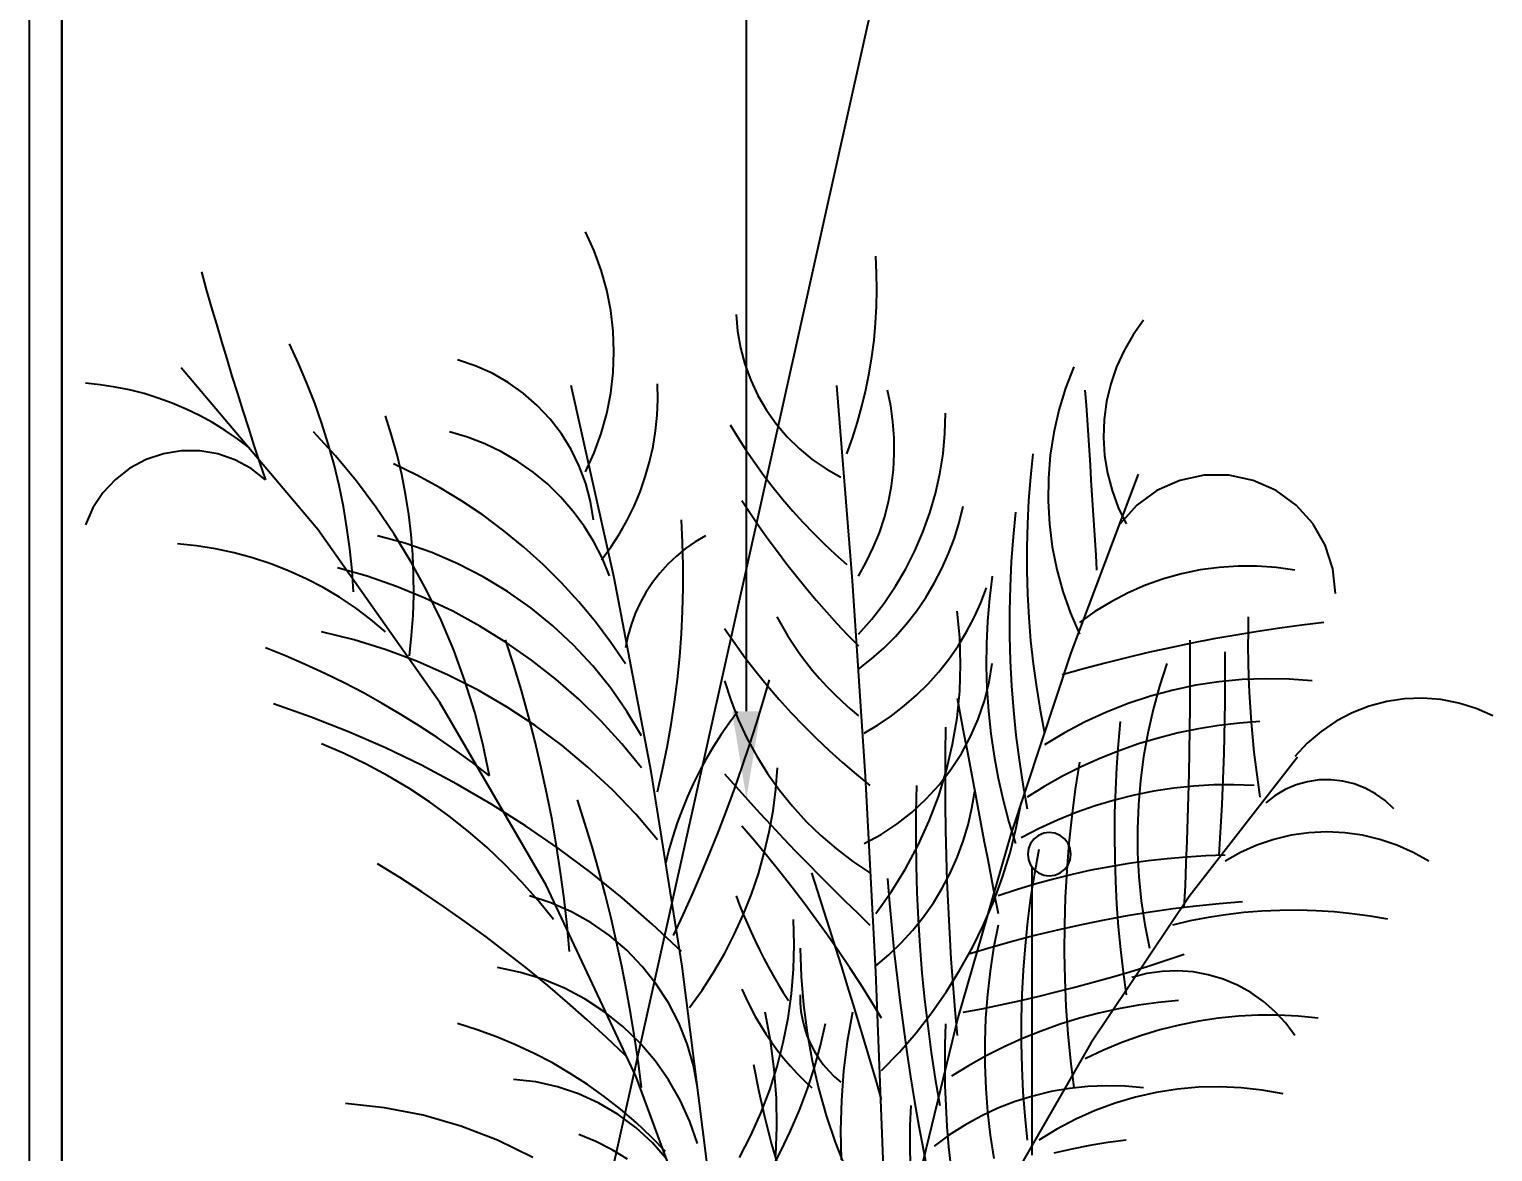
# Model space of a CAD drawing. Header units: centimetres. Extents: x 1966 to 8787, y 7398 to 12383.
# Drawn here: x 2926.1 to 2993.4, y 7743.2 to 7794.8 of the extents above; entities that cross this region are included whole.
import ezdxf
from ezdxf import colors
from ezdxf.entities.mleader import LeaderData, LeaderLine
from ezdxf.math import Vec2, Vec3

# ---------------------------------------------------------------- set-up
doc = ezdxf.new("R2010")
doc.units = ezdxf.units.CM
doc.styles.get("Standard").update_dxf_attribs({"font": 'arial.ttf', "height": 10})

# ---------------------------------------------------------------- blocks, each defined once
blk = doc.blocks.new('*U184')
for p, q in [((5, 126.5), (5, -126.5)), ((6.5, 126.5), (6.5, -126.5))]:
    blk.add_line(p, q)
blk = doc.blocks.new('*U185')
at = {"color": 0, "linetype": 'ByBlock', "lineweight": -2, "transparency": 16777216}
blk.add_blockref('*U184', (267, 0), dxfattribs=at)
blk = doc.blocks.new('盆栽立面01')
for p, q in [((-6.343, 155.79), (-6.736, 156.657)), ((-6.019, 154.895), (-6.343, 155.79)), ((6.637, 154.77), (6.598, 155.54)), ((-24.38, 154.82), (-24.155, 154.018)), ((-5.764, 153.978), (-6.019, 154.895)), ((6.648, 153.999), (6.637, 154.77)), ((-24.155, 154.018), (-23.926, 153.217)), ((-5.581, 153.044), (-5.764, 153.978)), ((6.632, 153.228), (6.648, 153.999)), ((-23.926, 153.217), (-23.694, 152.418)), ((-5.471, 152.098), (-5.581, 153.044)), ((0.182, 152.868), (0.249, 152.095)), ((6.588, 152.459), (6.632, 153.228)), ((18.896, 152.601), (18.414, 151.928)), ((-23.694, 152.418), (-23.458, 151.619)), ((-5.434, 151.147), (-5.471, 152.098)), ((0.249, 152.095), (0.384, 151.33)), ((6.517, 151.691), (6.588, 152.459)), ((18.414, 151.928), (18, 151.211)), ((-23.458, 151.619), (-23.219, 150.821)), ((-19.918, 150.621), (-20.337, 151.514)), ((0.384, 151.33), (0.586, 150.58)), ((6.418, 150.927), (6.517, 151.691)), ((-23.219, 150.821), (-22.975, 150.025)), ((-19.53, 149.714), (-19.918, 150.621)), ((-11.808, 150.511), (-12.617, 150.78)), ((-5.471, 150.196), (-5.434, 151.147)), ((6.292, 150.166), (6.418, 150.927)), ((18, 151.211), (17.657, 150.457)), ((-19.031, 142.989), (-25.303, 150.415)), ((-22.975, 150.025), (-22.728, 149.229)), ((-11.029, 150.163), (-11.808, 150.511)), ((-10.289, 149.74), (-11.029, 150.163)), ((-5.581, 149.25), (-5.471, 150.196)), ((0.586, 150.58), (0.853, 149.85)), ((6.139, 149.41), (6.292, 150.166)), ((15.688, 150.464), (15.312, 149.478)), ((17.657, 150.457), (17.39, 149.673)), ((-29.026, 149.636), (-29.707, 149.705)), ((-28.349, 149.534), (-29.026, 149.636)), ((-27.678, 149.397), (-28.349, 149.534)), ((-27.015, 149.228), (-27.678, 149.397)), ((-19.172, 148.794), (-19.53, 149.714)), ((-9.594, 149.246), (-10.289, 149.74)), ((-8.951, 148.685), (-9.594, 149.246)), ((-5.42, 140.767), (-7.399, 149.602)), ((-5.764, 148.316), (-5.581, 149.25)), ((-3.415, 148.956), (-3.428, 149.678)), ((0.853, 149.85), (1.183, 149.147)), ((5.529, 140.63), (4.808, 149.602)), ((5.96, 148.661), (6.139, 149.41)), ((7.284, 148.671), (7.133, 149.396)), ((15.312, 149.478), (15.006, 148.469)), ((16.27, 148.706), (16.222, 149.396)), ((17.39, 149.673), (17.2, 148.867)), ((-26.36, 149.025), (-27.015, 149.228)), ((-25.717, 148.79), (-26.36, 149.025)), ((-25.087, 148.523), (-25.717, 148.79)), ((-22.728, 149.229), (-22.478, 148.435)), ((-18.846, 147.863), (-19.172, 148.794)), ((-8.367, 148.064), (-8.951, 148.685)), ((-3.446, 148.235), (-3.415, 148.956)), ((1.183, 149.147), (1.574, 148.476)), ((5.753, 147.918), (5.96, 148.661)), ((7.387, 147.939), (7.284, 148.671)), ((16.316, 148.016), (16.27, 148.706)), ((17.2, 148.867), (17.089, 148.047)), ((-24.47, 148.226), (-25.087, 148.523)), ((-23.869, 147.897), (-24.47, 148.226)), ((-23.285, 147.54), (-23.869, 147.897)), ((-22.478, 148.435), (-22.224, 147.642)), ((-15.643, 147.321), (-15.925, 148.208)), ((-7.847, 147.388), (-8.367, 148.064)), ((-6.019, 147.399), (-5.764, 148.316)), ((-3.519, 147.517), (-3.446, 148.235)), ((1.574, 148.476), (2.023, 147.842)), ((5.521, 147.183), (5.753, 147.918)), ((7.442, 147.201), (7.387, 147.939)), ((9.776, 147.396), (9.806, 148.327)), ((15.006, 148.469), (14.772, 147.44)), ((16.362, 147.326), (16.316, 148.016)), ((17.089, 148.047), (17.058, 147.219)), ((-22.72, 147.153), (-23.285, 147.54)), ((-22.224, 147.642), (-21.966, 146.85)), ((-18.22, 146.368), (-19.234, 147.474)), ((-18.552, 146.921), (-18.846, 147.863)), ((-15.395, 146.424), (-15.643, 147.321)), ((-12.163, 147.231), (-12.985, 147.474)), ((-11.363, 146.923), (-12.163, 147.231)), ((-7.397, 146.663), (-7.847, 147.388)), ((-6.343, 146.504), (-6.019, 147.399)), ((-3.634, 146.805), (-3.519, 147.517)), ((-0.085, 147.793), (0.278, 147.195)), ((2.023, 147.842), (2.526, 147.25)), ((2.526, 147.25), (3.079, 146.705)), ((9.688, 146.469), (9.776, 147.396)), ((14.772, 147.44), (14.611, 146.397)), ((16.408, 146.635), (16.362, 147.326)), ((17.058, 147.219), (17.108, 146.393)), ((-25.3, 146.602), (-26.128, 146.467)), ((-24.46, 146.599), (-25.3, 146.602)), ((-23.633, 146.459), (-24.46, 146.599)), ((-22.174, 146.739), (-22.72, 147.153)), ((-21.966, 146.85), (-21.704, 146.059)), ((-18.289, 145.97), (-18.552, 146.921)), ((-10.59, 146.552), (-11.363, 146.923)), ((-9.851, 146.118), (-10.59, 146.552)), ((-7.021, 145.898), (-7.397, 146.663)), ((-3.792, 146.1), (-3.634, 146.805)), ((0.278, 147.195), (0.656, 146.608)), ((0.656, 146.608), (1.051, 146.031)), ((3.079, 146.705), (3.678, 146.21)), ((5.262, 146.457), (5.521, 147.183)), ((7.449, 146.461), (7.442, 147.201)), ((16.453, 145.945), (16.408, 146.635)), ((-26.923, 146.197), (-27.663, 145.801)), ((-26.128, 146.467), (-26.923, 146.197)), ((-22.839, 146.186), (-23.633, 146.459)), ((-22.102, 145.785), (-22.839, 146.186)), ((-21.704, 146.059), (-21.439, 145.27)), ((-18.058, 145.01), (-18.289, 145.97)), ((-17.262, 145.214), (-18.22, 146.368)), ((-14.487, 145.488), (-15.558, 146.004)), ((-15.181, 145.518), (-15.395, 146.424)), ((-9.148, 145.627), (-9.851, 146.118)), ((-6.722, 145.099), (-7.021, 145.898)), ((-6.736, 145.637), (-6.343, 146.504)), ((-3.99, 145.406), (-3.792, 146.1)), ((1.051, 146.031), (1.461, 145.466)), ((3.678, 146.21), (4.318, 145.77)), ((7.407, 145.722), (7.449, 146.461)), ((9.543, 145.55), (9.688, 146.469)), ((13.816, 146.457), (13.701, 145.389)), ((14.611, 146.397), (14.523, 145.346)), ((16.498, 145.255), (16.453, 145.945)), ((17.108, 146.393), (17.239, 145.575)), ((-28.329, 145.289), (-28.901, 144.675)), ((-27.663, 145.801), (-28.329, 145.289)), ((-21.439, 145.27), (-22.102, 145.785)), ((-16.361, 144.014), (-17.262, 145.214)), ((-15.001, 144.605), (-15.181, 145.518)), ((-13.442, 144.922), (-14.487, 145.488)), ((-8.488, 145.08), (-9.148, 145.627)), ((-4.229, 144.725), (-3.99, 145.406)), ((1.461, 145.466), (1.886, 144.911)), ((4.318, 145.77), (4.994, 145.388)), ((7.316, 144.988), (7.407, 145.722)), ((9.34, 144.641), (9.543, 145.55)), ((13.701, 145.389), (13.615, 144.318)), ((14.523, 145.346), (14.509, 144.291)), ((18.642, 145.536), (15.555, 137.321)), ((16.543, 144.565), (16.498, 145.255)), ((17.239, 145.575), (17.448, 144.774)), ((20.558, 145.239), (19.514, 144.773)), ((21.676, 145.477), (20.558, 145.239)), ((22.818, 145.478), (21.676, 145.477)), ((23.936, 145.241), (22.818, 145.478)), ((24.981, 144.777), (23.936, 145.241)), ((-28.901, 144.675), (-29.365, 143.976)), ((-17.86, 144.044), (-18.058, 145.01)), ((-14.856, 143.685), (-15.001, 144.605)), ((-12.426, 144.306), (-13.442, 144.922)), ((-7.875, 144.481), (-8.488, 145.08)), ((-6.504, 144.275), (-6.722, 145.099)), ((-4.508, 144.06), (-4.229, 144.725)), ((1.886, 144.911), (2.326, 144.368)), ((7.178, 144.261), (7.316, 144.988)), ((9.08, 143.747), (9.34, 144.641)), ((16.586, 143.875), (16.543, 144.565)), ((17.448, 144.774), (17.734, 143.997)), ((19.514, 144.773), (18.59, 144.101)), ((25.906, 144.106), (24.981, 144.777)), ((-29.365, 143.976), (-29.707, 143.21)), ((-17.695, 143.071), (-17.86, 144.044)), ((-15.52, 142.773), (-16.361, 144.014)), ((-11.439, 143.643), (-12.426, 144.306)), ((-7.312, 143.835), (-7.875, 144.481)), ((-6.368, 143.433), (-6.504, 144.275)), ((-4.826, 143.412), (-4.508, 144.06)), ((0.45, 144.32), (0.841, 143.722)), ((2.326, 144.368), (2.781, 143.838)), ((6.993, 143.545), (7.178, 144.261)), ((10.43, 143.316), (10.608, 144.053)), ((13.615, 144.318), (13.559, 143.245)), ((14.509, 144.291), (14.569, 143.238)), ((16.63, 143.185), (16.586, 143.875)), ((17.734, 143.997), (18.094, 143.251)), ((18.59, 144.101), (17.826, 143.251)), ((26.671, 143.257), (25.906, 144.106)), ((-14.746, 142.761), (-14.856, 143.685)), ((-10.486, 142.934), (-11.439, 143.643)), ((-6.803, 143.145), (-7.312, 143.835)), ((-5.182, 142.784), (-4.826, 143.412)), ((-2.274, 142.386), (-2.325, 143.433)), ((0.841, 143.722), (1.243, 143.132)), ((2.781, 143.838), (3.25, 143.32)), ((3.25, 143.32), (3.733, 142.815)), ((6.761, 142.842), (6.993, 143.545)), ((8.765, 142.87), (9.08, 143.747)), ((10.208, 142.591), (10.43, 143.316)), ((13.014, 143.785), (12.904, 142.65)), ((13.559, 143.245), (13.531, 142.171)), ((14.569, 143.238), (14.703, 142.191)), ((27.243, 142.268), (26.671, 143.257)), ((-13.431, 135.045), (-19.031, 142.989)), ((-17.562, 142.093), (-17.695, 143.071)), ((-15.033, 142.357), (-16.293, 142.698)), ((-14.74, 141.491), (-15.52, 142.773)), ((-14.671, 141.833), (-14.746, 142.761)), ((-9.567, 142.18), (-10.486, 142.934)), ((-6.352, 142.416), (-6.803, 143.145)), ((-5.574, 142.178), (-5.182, 142.784)), ((-1.222, 142.698), (-1.693, 142.422)), ((1.243, 143.132), (1.655, 142.549)), ((1.655, 142.549), (2.077, 141.972)), ((3.733, 142.815), (4.23, 142.323)), ((6.483, 142.157), (6.761, 142.842)), ((8.396, 142.015), (8.765, 142.87)), ((9.942, 141.882), (10.208, 142.591)), ((12.904, 142.65), (12.823, 141.513)), ((16.673, 142.494), (16.63, 143.185)), ((-24.607, 142.241), (-25.483, 142.331)), ((-23.738, 142.104), (-24.607, 142.241)), ((-22.878, 141.92), (-23.738, 142.104)), ((-22.028, 141.69), (-22.878, 141.92)), ((-17.462, 141.111), (-17.562, 142.093)), ((-13.8, 141.928), (-15.033, 142.357)), ((-12.6, 141.415), (-13.8, 141.928)), ((-8.686, 141.383), (-9.567, 142.18)), ((-5.961, 141.654), (-6.352, 142.416)), ((-5.961, 141.654), (-5.574, 142.178)), ((-2.141, 142.111), (-2.564, 141.767)), ((-2.249, 141.337), (-2.274, 142.386)), ((-1.693, 142.422), (-2.141, 142.111)), ((2.077, 141.972), (2.509, 141.403)), ((4.23, 142.323), (4.739, 141.845)), ((4.739, 141.845), (5.262, 141.381)), ((6.161, 141.49), (6.483, 142.157)), ((7.975, 141.185), (8.396, 142.015)), ((9.633, 141.19), (9.942, 141.882)), ((13.531, 142.171), (13.532, 141.097)), ((14.703, 142.191), (14.909, 141.157)), ((16.715, 141.804), (16.673, 142.494)), ((27.597, 141.182), (27.243, 142.268)), ((-21.193, 141.414), (-22.028, 141.69)), ((-20.373, 141.093), (-21.193, 141.414)), ((-16.767, 140.84), (-18.131, 141.229)), ((-14.024, 140.173), (-14.74, 141.491)), ((-14.631, 140.903), (-14.671, 141.833)), ((-11.439, 140.819), (-12.6, 141.415)), ((-7.843, 140.545), (-8.686, 141.383)), ((-6.001, 141.596), (-5.961, 141.654)), ((-5.633, 140.862), (-5.961, 141.654)), ((-2.96, 141.391), (-3.325, 140.987)), ((-2.564, 141.767), (-2.96, 141.391)), ((-2.25, 140.288), (-2.249, 141.337)), ((2.509, 141.403), (2.95, 140.842)), ((5.796, 140.847), (6.161, 141.49)), ((7.502, 140.383), (7.975, 141.185)), ((9.283, 140.518), (9.633, 141.19)), ((12.823, 141.513), (12.769, 140.374)), ((16.757, 141.114), (16.715, 141.804)), ((22.367, 141.249), (21.502, 141.132)), ((23.238, 141.306), (22.367, 141.249)), ((24.111, 141.302), (23.238, 141.306)), ((24.982, 141.238), (24.111, 141.302)), ((25.846, 141.114), (24.982, 141.238)), ((27.717, 140.045), (27.597, 141.182)), ((-19.572, 140.729), (-20.373, 141.093)), ((-18.792, 140.322), (-19.572, 140.729)), ((-17.396, 140.127), (-17.462, 141.111)), ((-15.426, 140.376), (-16.767, 140.84)), ((-14.626, 139.973), (-14.631, 140.903)), ((-10.321, 140.144), (-11.439, 140.819)), ((-7.041, 139.668), (-7.843, 140.545)), ((-3.72, 131.875), (-5.42, 140.767)), ((-3.659, 140.555), (-3.959, 140.1)), ((-3.325, 140.987), (-3.659, 140.555)), ((2.95, 140.842), (3.401, 140.288)), ((6.127, 131.65), (5.529, 140.63)), ((8.893, 139.868), (9.283, 140.518)), ((11.945, 140.847), (11.817, 139.818)), ((13.532, 141.097), (13.562, 140.023)), ((14.909, 141.157), (15.188, 140.139)), ((19.806, 140.72), (18.984, 140.426)), ((20.647, 140.955), (19.806, 140.72)), ((21.502, 141.132), (20.647, 140.955)), ((-18.035, 139.873), (-18.792, 140.322)), ((-17.304, 139.384), (-18.035, 139.873)), ((-14.113, 139.839), (-15.426, 140.376)), ((-14.657, 139.042), (-14.626, 139.973)), ((-12.832, 139.23), (-14.113, 139.839)), ((-13.374, 138.821), (-14.024, 140.173)), ((-9.254, 139.393), (-10.321, 140.144)), ((-3.959, 140.1), (-4.224, 139.622)), ((-2.278, 139.24), (-2.25, 140.288)), ((3.401, 140.288), (3.862, 139.742)), ((6.98, 139.612), (7.502, 140.383)), ((8.463, 139.244), (8.893, 139.868)), ((11.415, 139.617), (11.678, 140.312)), ((12.769, 140.374), (12.743, 139.234)), ((13.562, 140.023), (13.621, 138.951)), ((15.188, 140.139), (15.537, 139.144)), ((18.184, 140.077), (17.41, 139.673)), ((18.984, 140.426), (18.184, 140.077)), ((-16.6, 138.856), (-17.304, 139.384)), ((-11.586, 138.551), (-12.832, 139.23)), ((-8.241, 138.57), (-9.254, 139.393)), ((-6.282, 138.753), (-7.041, 139.668)), ((-4.224, 139.622), (-4.451, 139.127)), ((-2.331, 138.193), (-2.278, 139.24)), ((3.862, 139.742), (4.332, 139.205)), ((4.332, 139.205), (4.811, 138.675)), ((6.411, 138.875), (6.98, 139.612)), ((7.997, 138.647), (8.463, 139.244)), ((10.458, 138.02), (10.341, 139.244)), ((11.11, 138.939), (11.415, 139.617)), ((11.817, 139.818), (11.729, 138.784)), ((12.743, 139.234), (12.746, 138.093)), ((16.666, 139.216), (15.955, 138.709)), ((17.41, 139.673), (16.666, 139.216)), ((-15.925, 138.29), (-16.6, 138.856)), ((-14.722, 138.114), (-14.657, 139.042)), ((-12.79, 137.44), (-13.374, 138.821)), ((-10.379, 137.805), (-11.586, 138.551)), ((-7.288, 137.677), (-8.241, 138.57)), ((-5.567, 137.804), (-6.282, 138.753)), ((-4.64, 138.615), (-4.789, 138.09)), ((-4.451, 139.127), (-4.64, 138.615)), ((2.054, 138.977), (2.292, 138.544)), ((2.292, 138.544), (2.545, 138.12)), ((4.811, 138.675), (5.299, 138.154)), ((5.796, 138.175), (6.411, 138.875)), ((7.495, 138.079), (7.997, 138.647)), ((10.763, 138.28), (11.11, 138.939)), ((11.729, 138.784), (11.68, 137.749)), ((13.621, 138.951), (13.71, 137.88)), ((15.537, 139.144), (15.955, 138.175)), ((23.708, 138.977), (23.695, 138.284)), ((26.167, 138.589), (25.152, 138.453)), ((27.183, 138.709), (26.167, 138.589)), ((-17.37, 137.917), (-18.866, 138.29)), ((-15.898, 137.46), (-17.37, 137.917)), ((-14.823, 137.188), (-14.722, 138.114)), ((-10.035, 136.761), (-10.412, 137.923)), ((-4.789, 138.09), (-4.898, 137.556)), ((-2.41, 137.147), (-2.331, 138.193)), ((-0.352, 138.442), (0.115, 137.765)), ((2.545, 138.12), (2.812, 137.705)), ((5.299, 138.154), (5.796, 137.641)), ((6.96, 137.542), (7.495, 138.079)), ((10.378, 137.645), (10.763, 138.28)), ((10.495, 136.79), (10.458, 138.02)), ((12.746, 138.093), (12.776, 136.953)), ((13.71, 137.88), (13.827, 136.812)), ((21.039, 136.884), (21.034, 137.908)), ((22.121, 137.96), (21.116, 137.767)), ((23.129, 138.139), (22.121, 137.96)), ((24.139, 138.304), (23.129, 138.139)), ((23.695, 138.284), (23.692, 137.592)), ((25.152, 138.453), (24.139, 138.304)), ((-20.52, 137.185), (-21.439, 137.556)), ((-19.61, 136.791), (-20.52, 137.185)), ((-14.454, 136.921), (-15.898, 137.46)), ((-12.274, 136.031), (-12.79, 137.44)), ((-9.216, 136.993), (-10.379, 137.805)), ((-6.4, 136.721), (-7.288, 137.677)), ((-4.898, 136.821), (-5.567, 137.804)), ((-2.515, 136.104), (-2.41, 137.147)), ((0.115, 137.765), (0.6, 137.1)), ((2.812, 137.705), (3.093, 137.299)), ((3.093, 137.299), (3.388, 136.903)), ((6.393, 137.04), (6.96, 137.542)), ((9.953, 137.034), (10.378, 137.645)), ((11.68, 137.749), (11.67, 136.712)), ((15.555, 137.321), (12.797, 128.991)), ((19.115, 137.337), (18.119, 137.1)), ((20.114, 137.559), (19.115, 137.337)), ((21.116, 137.767), (20.114, 137.559)), ((22.644, 136.594), (22.638, 137.374)), ((23.692, 137.592), (23.7, 136.899)), ((-18.71, 136.376), (-19.61, 136.791)), ((-13.042, 136.301), (-14.454, 136.921)), ((-9.683, 135.591), (-10.035, 136.761)), ((-8.099, 136.118), (-9.216, 136.993)), ((-5.58, 135.705), (-6.4, 136.721)), ((0.6, 137.1), (1.102, 136.448)), ((3.388, 136.903), (3.695, 136.517)), ((3.695, 136.517), (4.016, 136.141)), ((5.796, 136.572), (6.393, 137.04)), ((9.493, 136.45), (9.953, 137.034)), ((10.451, 135.561), (10.495, 136.79)), ((11.67, 136.712), (11.701, 135.675)), ((11.8, 135.97), (11.945, 136.839)), ((12.776, 136.953), (12.835, 135.814)), ((13.827, 136.812), (13.973, 135.748)), ((16.138, 136.584), (15.153, 136.305)), ((17.126, 136.849), (16.138, 136.584)), ((18.119, 137.1), (17.126, 136.849)), ((19.965, 136.839), (19.623, 135.787)), ((21.039, 135.859), (21.039, 136.884)), ((22.644, 135.814), (22.644, 136.594)), ((23.7, 136.899), (23.719, 136.207)), ((-17.821, 135.938), (-18.71, 136.376)), ((-16.942, 135.478), (-17.821, 135.938)), ((-11.667, 135.603), (-13.042, 136.301)), ((-11.827, 134.599), (-12.274, 136.031)), ((-7.032, 135.183), (-8.099, 136.118)), ((-2.646, 135.063), (-2.515, 136.104)), ((-0.352, 136.038), (-0.062, 135.141)), ((1.102, 136.448), (1.62, 135.81)), ((1.426, 135.08), (1.718, 136.086)), ((1.62, 135.81), (2.155, 135.185)), ((4.016, 136.141), (4.348, 135.776)), ((8.468, 135.373), (8.997, 135.896)), ((8.997, 135.896), (9.493, 136.45)), ((11.584, 135.115), (11.8, 135.97)), ((12.835, 135.814), (12.922, 134.677)), ((21.301, 135.833), (20.25, 135.613)), ((21.033, 134.835), (21.039, 135.859)), ((22.362, 135.994), (21.301, 135.833)), ((23.431, 136.095), (22.362, 135.994)), ((22.639, 135.035), (22.644, 135.814)), ((24.504, 136.136), (23.431, 136.095)), ((23.719, 136.207), (23.748, 135.515)), ((25.578, 136.117), (24.504, 136.136)), ((26.648, 136.038), (25.578, 136.117)), ((-16.076, 134.998), (-16.942, 135.478)), ((-10.334, 134.829), (-11.667, 135.603)), ((-9.353, 134.415), (-9.683, 135.591)), ((-6.018, 134.191), (-7.032, 135.183)), ((-4.833, 134.635), (-5.58, 135.705)), ((-0.062, 135.141), (0.282, 134.263)), ((2.155, 135.185), (2.707, 134.574)), ((4.348, 135.776), (4.693, 135.423)), ((4.693, 135.423), (5.05, 135.081)), ((7.908, 134.884), (8.468, 135.373)), ((10.328, 134.338), (10.451, 135.561)), ((10.341, 135.237), (10.495, 134.412)), ((11.701, 135.675), (11.771, 134.641)), ((13.973, 135.748), (14.148, 134.688)), ((19.213, 135.335), (18.194, 134.998)), ((20.25, 135.613), (19.213, 135.335)), ((19.623, 135.787), (19.331, 134.719)), ((23.748, 135.515), (23.787, 134.824)), ((30.89, 135.209), (30.064, 135.087)), ((31.724, 135.238), (30.89, 135.209)), ((32.555, 135.174), (31.724, 135.238)), ((33.375, 135.017), (32.555, 135.174)), ((-19.332, 134.375), (-21.072, 134.984)), ((-15.221, 134.495), (-16.076, 134.998)), ((-14.379, 133.972), (-15.221, 134.495)), ((-8.543, 126.644), (-13.431, 135.045)), ((-11.451, 133.147), (-11.827, 134.599)), ((-9.046, 133.982), (-10.334, 134.829)), ((-4.163, 133.515), (-4.833, 134.635)), ((-2.803, 134.026), (-2.646, 135.063)), ((0.248, 134.617), (-0.141, 134.098)), ((1.121, 134.079), (1.426, 135.08)), ((2.707, 134.574), (3.274, 133.978)), ((5.05, 135.081), (5.418, 134.752)), ((5.418, 134.752), (5.796, 134.435)), ((7.319, 134.429), (7.908, 134.884)), ((11.299, 134.281), (11.584, 135.115)), ((11.771, 134.641), (11.881, 133.609)), ((12.922, 134.677), (13.037, 133.543)), ((14.148, 134.688), (14.351, 133.634)), ((17.194, 134.605), (16.219, 134.157)), ((18.194, 134.998), (17.194, 134.605)), ((19.331, 134.719), (19.087, 133.64)), ((21.023, 133.81), (21.033, 134.835)), ((22.629, 134.255), (22.639, 135.035)), ((23.787, 134.824), (23.837, 134.133)), ((28.48, 134.571), (27.742, 134.184)), ((29.258, 134.873), (28.48, 134.571)), ((30.064, 135.087), (29.258, 134.873)), ((34.171, 134.77), (33.375, 135.017)), ((34.936, 134.435), (34.171, 134.77)), ((-17.616, 133.699), (-19.332, 134.375)), ((-13.55, 133.429), (-14.379, 133.972)), ((-9.048, 133.232), (-9.353, 134.415)), ((-7.808, 133.063), (-9.046, 133.982)), ((-5.061, 133.144), (-6.018, 134.191)), ((-2.986, 132.994), (-2.803, 134.026)), ((-0.141, 134.098), (-0.511, 133.565)), ((0.282, 134.263), (0.679, 133.408)), ((0.801, 133.081), (1.121, 134.079)), ((3.274, 133.978), (3.856, 133.396)), ((6.064, 133.634), (6.704, 134.012)), ((6.704, 134.012), (7.319, 134.429)), ((9.806, 133.901), (9.787, 132.719)), ((10.126, 133.125), (10.328, 134.338)), ((10.495, 134.412), (10.649, 133.588)), ((10.946, 133.473), (11.299, 134.281)), ((16.219, 134.157), (15.27, 133.654)), ((17.826, 134.168), (17.73, 133.123)), ((21.421, 133.835), (20.493, 133.643)), ((21.008, 132.786), (21.023, 133.81)), ((22.356, 133.987), (21.421, 133.835)), ((23.297, 134.098), (22.356, 133.987)), ((22.614, 133.475), (22.629, 134.255)), ((24.242, 134.168), (23.297, 134.098)), ((23.837, 134.133), (23.897, 133.443)), ((27.742, 134.184), (27.051, 133.716)), ((-17.829, 132.703), (-18.866, 133.148)), ((-15.928, 132.959), (-17.616, 133.699)), ((-12.735, 132.865), (-13.55, 133.429)), ((-11.147, 131.678), (-11.451, 133.147)), ((-8.766, 132.043), (-9.048, 133.232)), ((-4.163, 132.046), (-5.061, 133.144)), ((-0.511, 133.565), (-0.861, 133.019)), ((0.679, 133.408), (1.128, 132.579)), ((3.856, 133.396), (4.453, 132.831)), ((9.845, 131.927), (10.126, 133.125)), ((10.528, 132.697), (10.946, 133.473)), ((10.649, 133.588), (10.803, 132.764)), ((11.881, 133.609), (12.03, 132.583)), ((13.037, 133.543), (13.18, 132.411)), ((15.27, 133.654), (14.351, 133.099)), ((17.73, 133.123), (17.654, 132.077)), ((18.667, 133.137), (17.772, 132.824)), ((19.574, 133.41), (18.667, 133.137)), ((19.087, 133.64), (18.893, 132.55)), ((20.493, 133.643), (19.574, 133.41)), ((22.595, 132.696), (22.614, 133.475)), ((23.897, 133.443), (23.968, 132.754)), ((26.416, 133.174), (25.846, 132.565)), ((27.051, 133.716), (26.416, 133.174)), ((-16.813, 132.214), (-17.829, 132.703)), ((-14.268, 132.156), (-15.928, 132.959)), ((-11.933, 132.282), (-12.735, 132.865)), ((-6.623, 132.076), (-7.808, 133.063)), ((-3.194, 131.966), (-2.986, 132.994)), ((-1.191, 132.46), (-1.501, 131.89)), ((-0.861, 133.019), (-1.191, 132.46)), ((0.467, 132.088), (0.801, 133.081)), ((1.128, 132.579), (1.627, 131.779)), ((4.453, 132.831), (5.065, 132.281)), ((9.787, 132.719), (9.78, 131.538)), ((10.048, 131.958), (10.528, 132.697)), ((10.803, 132.764), (10.958, 131.94)), ((12.03, 132.583), (12.218, 131.563)), ((16.892, 132.473), (16.028, 132.084)), ((17.772, 132.824), (16.892, 132.473)), ((18.893, 132.55), (18.75, 131.453)), ((20.988, 131.762), (21.008, 132.786)), ((25.966, 132.524), (20.994, 126.125)), ((22.57, 131.917), (22.595, 132.696)), ((23.968, 132.754), (24.049, 132.066)), ((-15.82, 131.68), (-16.813, 132.214)), ((-12.641, 131.29), (-14.268, 132.156)), ((-11.147, 131.678), (-11.933, 132.282)), ((-8.508, 130.849), (-8.766, 132.043)), ((-5.496, 131.025), (-6.623, 132.076)), ((-2.302, 122.933), (-3.72, 131.875)), ((-3.428, 130.944), (-3.194, 131.966)), ((-1.501, 131.89), (-1.789, 131.309)), ((-0.352, 131.764), (0.181, 131.163)), ((0.12, 131.1), (0.467, 132.088)), ((1.627, 131.779), (2.173, 131.011)), ((2.006, 131.056), (2.086, 132.046)), ((5.065, 132.281), (5.691, 131.747)), ((9.486, 130.751), (9.845, 131.927)), ((9.508, 131.26), (10.048, 131.958)), ((10.958, 131.94), (11.114, 131.117)), ((13.18, 132.411), (13.351, 131.284)), ((16.028, 132.084), (15.181, 131.657)), ((15.955, 132.298), (15.762, 131.061)), ((17.654, 132.077), (17.601, 131.029)), ((20.964, 130.737), (20.988, 131.762)), ((22.54, 131.138), (22.57, 131.917)), ((24.049, 132.066), (24.14, 131.38)), ((-14.851, 131.102), (-15.82, 131.68)), ((-13.909, 130.482), (-14.851, 131.102)), ((-11.047, 130.363), (-12.641, 131.29)), ((-1.789, 131.309), (-2.056, 130.718)), ((-0.241, 130.117), (0.12, 131.1)), ((0.181, 131.163), (0.719, 130.566)), ((5.691, 131.747), (6.331, 131.229)), ((6.602, 122.662), (6.127, 131.65)), ((8.47, 131.229), (8.441, 130)), ((8.913, 130.61), (9.508, 131.26)), ((9.78, 131.538), (9.784, 130.357)), ((11.114, 131.117), (11.143, 130.962)), ((12.218, 131.563), (12.445, 130.552)), ((13.351, 131.284), (13.549, 130.161)), ((14.355, 131.194), (13.549, 130.695)), ((15.181, 131.657), (14.355, 131.194)), ((18.75, 131.453), (18.657, 130.35)), ((20.281, 131.102), (19.366, 130.963)), ((21.201, 131.198), (20.281, 131.102)), ((22.125, 131.252), (21.201, 131.198)), ((23.05, 131.262), (22.125, 131.252)), ((22.505, 130.359), (22.54, 131.138)), ((23.975, 131.229), (23.05, 131.262)), ((24.14, 131.38), (24.242, 130.695)), ((25.902, 131.255), (25.404, 131.04)), ((26.425, 131.404), (25.902, 131.255)), ((26.962, 131.484), (26.425, 131.404)), ((27.505, 131.494), (26.962, 131.484)), ((28.044, 131.435), (27.505, 131.494)), ((28.572, 131.306), (28.044, 131.435)), ((29.079, 131.111), (28.572, 131.306)), ((29.556, 130.851), (29.079, 131.111)), ((-12.995, 129.82), (-13.909, 130.482)), ((-8.275, 129.65), (-8.508, 130.849)), ((-6.76, 129.499), (-7.104, 130.576)), ((-4.43, 129.911), (-5.496, 131.025)), ((-2.056, 130.718), (-2.302, 130.117)), ((0.719, 130.566), (1.262, 129.973)), ((1.877, 130.072), (2.006, 131.056)), ((2.173, 131.011), (2.765, 130.277)), ((8.266, 130.011), (8.913, 130.61)), ((9.052, 129.6), (9.486, 130.751)), ((11.015, 130.186), (11.143, 130.962)), ((11.143, 130.962), (11.269, 130.293)), ((12.445, 130.552), (12.711, 129.549)), ((13.052, 129.277), (13.282, 130.428)), ((15.762, 131.061), (15.6, 129.82)), ((17.561, 130.557), (16.675, 130.291)), ((18.459, 130.781), (17.561, 130.557)), ((17.601, 131.029), (17.569, 129.98)), ((19.366, 130.963), (18.459, 130.781)), ((20.934, 129.713), (20.964, 130.737)), ((24.937, 130.763), (24.509, 130.428)), ((25.404, 131.04), (24.937, 130.763)), ((29.996, 130.533), (29.556, 130.851)), ((30.391, 130.161), (29.996, 130.533)), ((-12.112, 129.119), (-12.995, 129.82)), ((-9.49, 129.376), (-11.047, 130.363)), ((-3.428, 128.74), (-4.43, 129.911)), ((-2.302, 130.117), (-2.525, 129.508)), ((-0.616, 129.139), (-0.241, 130.117)), ((1.262, 129.973), (1.808, 129.384)), ((1.7, 129.096), (1.877, 130.072)), ((2.765, 130.277), (3.401, 129.581)), ((7.573, 129.466), (8.266, 130.011)), ((8.441, 130), (8.433, 128.77)), ((9.784, 130.357), (9.799, 129.175)), ((10.838, 129.419), (11.015, 130.186)), ((11.269, 130.293), (11.426, 129.469)), ((15.802, 129.984), (14.944, 129.637)), ((15.6, 129.82), (15.468, 128.576)), ((16.675, 130.291), (15.802, 129.984)), ((17.569, 129.98), (17.559, 128.931)), ((18.657, 130.35), (18.614, 129.244)), ((22.465, 129.58), (22.505, 130.359)), ((-11.26, 128.38), (-12.112, 129.119)), ((-7.971, 128.331), (-9.49, 129.376)), ((-8.065, 128.446), (-8.275, 129.65)), ((-6.433, 128.417), (-6.76, 129.499)), ((-2.525, 129.508), (-2.726, 128.891)), ((-1.005, 128.166), (-0.616, 129.139)), ((1.042, 128.669), (0.45, 129.359)), ((1.476, 128.129), (1.7, 129.096)), ((1.808, 129.384), (2.359, 128.799)), ((3.401, 129.581), (4.078, 128.926)), ((6.837, 128.981), (7.573, 129.466)), ((8.544, 128.481), (9.052, 129.6)), ((9.799, 129.175), (9.827, 127.994)), ((10.612, 128.665), (10.838, 129.419)), ((11.426, 129.469), (11.582, 128.646)), ((12.711, 129.549), (13.014, 128.558)), ((12.764, 128.139), (13.052, 129.277)), ((14.103, 129.25), (13.282, 128.825)), ((14.944, 129.637), (14.103, 129.25)), ((18.614, 129.244), (18.623, 128.137)), ((20.9, 128.689), (20.934, 129.713)), ((22.421, 128.802), (22.465, 129.58)), ((27.317, 129.093), (26.496, 129.055)), ((28.137, 129.055), (27.317, 129.093)), ((-7.88, 127.238), (-8.065, 128.446)), ((-6.125, 127.329), (-6.433, 128.417)), ((-2.726, 128.891), (-2.905, 128.267)), ((1.624, 127.97), (1.042, 128.669)), ((2.359, 128.799), (2.914, 128.218)), ((4.078, 128.926), (4.794, 128.312)), ((6.064, 128.558), (6.837, 128.981)), ((7.964, 127.396), (8.544, 128.481)), ((8.433, 128.77), (8.447, 127.54)), ((10.338, 127.927), (10.612, 128.665)), ((12.797, 128.991), (10.372, 120.557)), ((11.582, 128.646), (11.739, 127.822)), ((13.707, 128.571), (13.607, 128.331)), ((13.865, 128.777), (13.707, 128.571)), ((14.071, 128.935), (13.865, 128.777)), ((14.31, 129.034), (14.071, 128.935)), ((14.568, 129.068), (14.31, 129.034)), ((14.825, 129.034), (14.568, 129.068)), ((15.065, 128.935), (14.825, 129.034)), ((15.27, 128.777), (15.065, 128.935)), ((15.428, 128.571), (15.27, 128.777)), ((15.468, 128.576), (15.368, 127.328)), ((15.528, 128.331), (15.428, 128.571)), ((17.559, 128.931), (17.57, 127.882)), ((20.86, 127.666), (20.9, 128.689)), ((22.371, 128.023), (22.421, 128.802)), ((24.106, 128.49), (23.355, 128.157)), ((24.884, 128.752), (24.106, 128.49)), ((25.683, 128.941), (24.884, 128.752)), ((26.496, 129.055), (25.683, 128.941)), ((28.95, 128.941), (28.137, 129.055)), ((29.749, 128.752), (28.95, 128.941)), ((30.528, 128.49), (29.749, 128.752)), ((31.278, 128.157), (30.528, 128.49)), ((-10.442, 127.603), (-11.26, 128.38)), ((-6.493, 127.228), (-7.971, 128.331)), ((-2.905, 128.267), (-3.06, 127.638)), ((-1.407, 127.199), (-1.005, 128.166)), ((1.203, 127.175), (1.476, 128.129)), ((2.196, 127.262), (1.624, 127.97)), ((2.914, 128.218), (3.473, 127.641)), ((4.794, 128.312), (5.546, 127.744)), ((5.546, 127.744), (6.331, 127.222)), ((9.827, 127.994), (9.865, 126.813)), ((10.018, 127.209), (10.338, 127.927)), ((11.739, 127.822), (11.896, 126.999)), ((12.417, 127.017), (12.764, 128.139)), ((13.607, 128.331), (13.574, 128.074)), ((13.574, 128.074), (13.607, 127.817)), ((13.607, 127.817), (13.707, 127.577)), ((14.084, 128.29), (13.883, 127.19)), ((15.428, 127.577), (15.528, 127.817)), ((15.561, 128.074), (15.528, 128.331)), ((15.528, 127.817), (15.561, 128.074)), ((17.57, 127.882), (17.603, 126.833)), ((19.104, 127.767), (18.226, 127.645)), ((18.623, 128.137), (18.682, 127.032)), ((19.985, 127.866), (19.104, 127.767)), ((20.868, 127.942), (19.985, 127.866)), ((21.752, 127.994), (20.868, 127.942)), ((22.638, 128.023), (21.752, 127.994)), ((23.355, 128.157), (22.638, 127.756)), ((31.995, 127.756), (31.278, 128.157)), ((-15.271, 127.003), (-16.293, 127.638)), ((-9.66, 126.791), (-10.442, 127.603)), ((-7.719, 126.027), (-7.88, 127.238)), ((-5.058, 126.071), (-6.493, 127.228)), ((-5.834, 126.236), (-6.125, 127.329)), ((-1.822, 126.237), (-1.407, 127.199)), ((0.885, 126.235), (1.203, 127.175)), ((2.758, 126.547), (2.196, 127.262)), ((3.473, 127.641), (4.036, 127.068)), ((3.936, 126.357), (3.658, 127.222)), ((4.036, 127.068), (4.604, 126.499)), ((7.314, 126.352), (7.964, 127.396)), ((8.447, 127.54), (8.483, 126.311)), ((9.652, 126.512), (10.018, 127.209)), ((13.707, 127.577), (13.865, 127.371)), ((13.883, 127.19), (13.711, 126.085)), ((13.761, 127.493), (13.761, 114.242)), ((13.865, 127.371), (14.071, 127.213)), ((14.071, 127.213), (14.31, 127.114)), ((14.31, 127.114), (14.568, 127.08)), ((14.568, 127.08), (14.825, 127.114)), ((15.616, 127.141), (14.755, 126.928)), ((14.825, 127.114), (15.065, 127.213)), ((15.065, 127.213), (15.27, 127.371)), ((15.27, 127.371), (15.428, 127.577)), ((15.368, 127.328), (15.299, 126.079)), ((16.481, 127.332), (15.616, 127.141)), ((17.351, 127.5), (16.481, 127.332)), ((18.226, 127.645), (17.351, 127.5)), ((20.816, 126.642), (20.86, 127.666)), ((-14.261, 126.349), (-15.271, 127.003)), ((-8.914, 125.945), (-9.66, 126.791)), ((-4.406, 117.849), (-8.543, 126.644)), ((3.309, 125.823), (2.758, 126.547)), ((4.604, 126.499), (5.176, 125.934)), ((7.133, 126.955), (7.226, 125.812)), ((9.242, 125.84), (9.652, 126.512)), ((9.865, 126.813), (9.916, 125.633)), ((11.896, 126.999), (12.054, 126.175)), ((12.012, 125.915), (12.417, 127.017)), ((13.053, 126.434), (12.212, 126.153)), ((13.901, 126.692), (13.053, 126.434)), ((14.755, 126.928), (13.901, 126.692)), ((17.603, 126.833), (17.658, 125.785)), ((18.682, 127.032), (18.792, 125.931)), ((20.767, 125.619), (20.816, 126.642)), ((-13.264, 125.676), (-14.261, 126.349)), ((-8.327, 125.845), (-9.309, 126.168)), ((-8.206, 125.066), (-8.914, 125.945)), ((-7.381, 125.429), (-8.327, 125.845)), ((-7.583, 124.813), (-7.719, 126.027)), ((-5.562, 125.138), (-5.834, 126.236)), ((-3.668, 124.86), (-5.058, 126.071)), ((-2.251, 125.281), (-1.822, 126.237)), ((0.182, 126.153), (0.342, 125.734)), ((0.342, 125.734), (0.51, 125.317)), ((0.52, 125.312), (0.885, 126.235)), ((3.85, 125.091), (3.309, 125.823)), ((4.213, 125.492), (3.936, 126.357)), ((5.176, 125.934), (5.751, 125.374)), ((6.598, 125.352), (7.314, 126.352)), ((7.226, 125.812), (7.331, 124.67)), ((8.483, 126.311), (8.54, 125.082)), ((8.789, 125.196), (9.242, 125.84)), ((11.551, 124.836), (12.012, 125.915)), ((12.054, 126.175), (12.212, 125.352)), ((13.711, 126.085), (13.567, 124.976)), ((15.299, 126.079), (15.261, 124.828)), ((20.994, 126.125), (16.476, 119.397)), ((17.658, 125.785), (17.735, 124.739)), ((18.792, 125.931), (18.953, 124.836)), ((22.376, 125.797), (21.313, 125.688)), ((23.44, 125.886), (22.376, 125.797)), ((-12.279, 124.985), (-13.264, 125.676)), ((-6.48, 124.922), (-7.381, 125.429)), ((-5.307, 124.037), (-5.562, 125.138)), ((-2.693, 124.332), (-2.251, 125.281)), ((0.11, 124.408), (0.52, 125.312)), ((0.51, 125.317), (0.685, 124.904)), ((2.852, 123.932), (2.821, 125.066)), ((4.38, 124.352), (3.85, 125.091)), ((4.488, 124.626), (4.213, 125.492)), ((5.751, 125.374), (6.331, 124.818)), ((8.297, 124.582), (8.789, 125.196)), ((8.54, 125.082), (8.618, 123.855)), ((9.916, 125.633), (9.978, 124.453)), ((17.088, 125.047), (16.041, 124.836)), ((18.14, 125.237), (17.088, 125.047)), ((19.194, 125.408), (18.14, 125.237)), ((20.252, 125.558), (19.194, 125.408)), ((20.767, 125.619), (20.252, 125.558)), ((21.313, 125.688), (20.767, 125.619)), ((21.858, 125.162), (21.042, 125.005)), ((22.679, 125.29), (21.858, 125.162)), ((23.505, 125.388), (22.679, 125.29)), ((24.333, 125.455), (23.505, 125.388)), ((25.163, 125.493), (24.333, 125.455)), ((25.994, 125.5), (25.163, 125.493)), ((26.825, 125.477), (25.994, 125.5)), ((27.655, 125.424), (26.825, 125.477)), ((28.482, 125.341), (27.655, 125.424)), ((29.305, 125.228), (28.482, 125.341)), ((30.124, 125.085), (29.305, 125.228)), ((-11.307, 124.276), (-12.279, 124.985)), ((-7.471, 123.597), (-7.583, 124.813)), ((-5.633, 124.331), (-6.48, 124.922)), ((-2.325, 123.597), (-3.668, 124.86)), ((-0.344, 123.525), (0.11, 124.408)), ((0.685, 124.904), (0.868, 124.494)), ((0.868, 124.494), (1.058, 124.087)), ((4.76, 123.759), (4.488, 124.626)), ((7.331, 124.67), (7.447, 123.529)), ((7.766, 124.001), (8.297, 124.582)), ((9.978, 124.453), (10.051, 123.274)), ((11.035, 123.781), (11.551, 124.836)), ((12.212, 124.818), (12.009, 123.759)), ((13.567, 124.976), (13.452, 123.864)), ((14.998, 124.605), (13.959, 124.354)), ((16.041, 124.836), (14.998, 124.605)), ((15.261, 124.828), (15.254, 123.576)), ((17.735, 124.739), (17.833, 123.694)), ((18.953, 124.836), (19.163, 123.749)), ((21.042, 125.005), (20.232, 124.818)), ((-10.349, 123.549), (-11.307, 124.276)), ((-4.846, 123.661), (-5.633, 124.331)), ((-5.071, 122.931), (-5.307, 124.037)), ((1.058, 124.087), (1.255, 123.684)), ((2.82, 122.797), (2.852, 123.932)), ((3.123, 123.749), (3.167, 122.45)), ((4.899, 123.605), (4.38, 124.352)), ((5.031, 122.892), (4.76, 123.759)), ((7.199, 123.456), (7.766, 124.001)), ((8.618, 123.855), (8.718, 122.629)), ((10.465, 122.755), (11.035, 123.781)), ((11.898, 123.792), (10.876, 123.482)), ((12.009, 123.759), (11.846, 122.693)), ((12.926, 124.083), (11.898, 123.792)), ((13.959, 124.354), (12.926, 124.083)), ((13.452, 123.864), (13.364, 122.749)), ((17.833, 123.694), (17.953, 122.652)), ((-9.404, 122.804), (-10.349, 123.549)), ((-4.128, 122.917), (-4.846, 123.661)), ((-0.84, 122.666), (-0.344, 123.525)), ((1.255, 123.684), (1.46, 123.284)), ((1.46, 123.284), (1.671, 122.888)), ((5.408, 122.85), (4.899, 123.605)), ((6.598, 122.948), (7.199, 123.456)), ((7.447, 123.529), (7.574, 122.389)), ((10.051, 123.274), (10.136, 122.096)), ((15.254, 123.576), (15.279, 122.325)), ((19.102, 122.934), (19.936, 123.203)), ((19.936, 123.203), (20.767, 123.482)), ((-9.726, 122.644), (-10.779, 122.862)), ((-8.699, 122.327), (-9.726, 122.644)), ((-8.474, 122.041), (-9.404, 122.804)), ((-4.853, 121.822), (-5.071, 122.931)), ((-3.486, 122.107), (-4.128, 122.917)), ((-1.167, 113.95), (-2.302, 122.933)), ((-1.379, 121.832), (-0.84, 122.666)), ((1.671, 122.888), (1.89, 122.496)), ((1.89, 122.496), (2.116, 122.108)), ((2.725, 121.666), (2.82, 122.797)), ((3.167, 122.45), (3.274, 121.155)), ((5.299, 122.024), (5.031, 122.892)), ((5.905, 122.088), (5.408, 122.85)), ((6.953, 113.669), (6.602, 122.662)), ((7.574, 122.389), (7.713, 121.251)), ((8.718, 122.629), (8.84, 121.405)), ((9.843, 121.76), (10.465, 122.755)), ((11.846, 122.693), (11.724, 121.621)), ((13.364, 122.749), (13.305, 121.632)), ((16.582, 122.189), (17.425, 122.428)), ((17.425, 122.428), (18.265, 122.676)), ((17.953, 122.652), (18.094, 121.612)), ((18.265, 122.676), (19.102, 122.934)), ((19.049, 122.59), (18.361, 122.413)), ((19.753, 122.691), (19.049, 122.59)), ((20.463, 122.716), (19.753, 122.691)), ((21.172, 122.664), (20.463, 122.716)), ((21.871, 122.537), (21.172, 122.664)), ((22.552, 122.334), (21.871, 122.537)), ((-7.705, 121.916), (-8.699, 122.327)), ((-7.557, 121.261), (-8.474, 122.041)), ((-6.754, 121.413), (-7.705, 121.916)), ((-4.653, 120.709), (-4.853, 121.822)), ((-2.925, 121.239), (-3.486, 122.107)), ((-1.957, 121.026), (-1.379, 121.832)), ((0.45, 121.879), (0.639, 121.452)), ((2.116, 122.108), (2.349, 121.724)), ((2.349, 121.724), (2.588, 121.345)), ((5.566, 121.155), (5.299, 122.024)), ((6.391, 121.319), (5.905, 122.088)), ((9.17, 120.798), (9.843, 121.76)), ((10.136, 122.096), (10.233, 120.918)), ((14.036, 121.536), (14.887, 121.744)), ((14.887, 121.744), (15.736, 121.962)), ((15.279, 122.325), (15.334, 121.074)), ((15.736, 121.962), (16.582, 122.189)), ((23.208, 122.059), (22.552, 122.334)), ((23.83, 121.716), (23.208, 122.059)), ((24.411, 121.307), (23.83, 121.716)), ((-6.656, 120.465), (-7.557, 121.261)), ((-5.855, 120.823), (-6.754, 121.413)), ((-2.451, 120.321), (-2.925, 121.239)), ((0.639, 121.452), (0.844, 121.033)), ((0.844, 121.033), (1.064, 120.621)), ((2.568, 120.542), (2.725, 121.666)), ((3.123, 121.612), (3.127, 121.23)), ((3.127, 121.23), (3.161, 120.849)), ((3.274, 121.155), (3.444, 119.866)), ((5.83, 120.286), (5.566, 121.155)), ((6.866, 120.543), (6.391, 121.319)), ((7.713, 121.251), (7.863, 120.114)), ((8.84, 121.405), (8.983, 120.183)), ((11.468, 120.976), (12.327, 121.153)), ((11.724, 121.621), (11.643, 120.546)), ((12.327, 121.153), (13.183, 121.339)), ((13.183, 121.339), (14.036, 121.536)), ((13.305, 121.632), (13.275, 120.514)), ((15.334, 121.074), (15.421, 119.826)), ((18.661, 121.135), (17.75, 120.973)), ((19.578, 121.259), (18.661, 121.135)), ((20.5, 121.345), (19.578, 121.259)), ((24.945, 120.838), (24.411, 121.307)), ((-5.769, 119.651), (-6.656, 120.465)), ((-5.015, 120.152), (-5.855, 120.823)), ((-4.471, 119.593), (-4.653, 120.709)), ((1.064, 120.621), (1.298, 120.217)), ((1.761, 119.508), (1.519, 120.81)), ((2.348, 119.428), (2.568, 120.542)), ((3.161, 120.849), (3.225, 120.473)), ((3.225, 120.473), (3.317, 120.102)), ((5.529, 120.81), (5.29, 119.469)), ((10.372, 120.557), (8.284, 112.034)), ((8.448, 119.872), (9.17, 120.798)), ((10.233, 120.918), (10.341, 119.742)), ((10.608, 120.81), (11.468, 120.976)), ((11.643, 120.546), (11.603, 119.469)), ((13.275, 120.514), (13.273, 119.396)), ((15.953, 120.536), (15.069, 120.262)), ((16.847, 120.773), (15.953, 120.536)), ((17.75, 120.973), (16.847, 120.773)), ((21.43, 120.404), (20.53, 120.224)), ((22.337, 120.54), (21.43, 120.404)), ((23.251, 120.631), (22.337, 120.54)), ((24.168, 120.677), (23.251, 120.631)), ((25.085, 120.677), (24.168, 120.677)), ((25.425, 120.314), (24.945, 120.838)), ((26.002, 120.633), (25.085, 120.677)), ((26.916, 120.543), (26.002, 120.633)), ((-11.714, 120.009), (-12.617, 120.291)), ((-10.824, 119.686), (-11.714, 120.009)), ((-9.95, 119.323), (-10.824, 119.686)), ((-4.242, 119.404), (-5.015, 120.152)), ((-2.068, 119.361), (-2.451, 120.321)), ((1.298, 120.217), (1.547, 119.822)), ((1.547, 119.822), (1.761, 119.508)), ((3.317, 120.102), (3.437, 119.739)), ((3.437, 119.739), (3.586, 119.387)), ((3.444, 119.866), (3.675, 118.587)), ((4.055, 119.28), (4.291, 120.291)), ((6.092, 119.416), (5.83, 120.286)), ((7.679, 118.985), (8.448, 119.872)), ((7.863, 120.114), (8.025, 118.979)), ((8.983, 120.183), (9.147, 118.964)), ((9.806, 120.276), (9.773, 119.334)), ((14.197, 119.951), (13.339, 119.605)), ((15.069, 120.262), (14.197, 119.951)), ((15.421, 119.826), (15.539, 118.58)), ((18.762, 119.732), (17.898, 119.421)), ((19.64, 120), (18.762, 119.732)), ((20.53, 120.224), (19.64, 120)), ((25.846, 119.742), (25.425, 120.314)), ((-9.093, 118.922), (-9.95, 119.323)), ((-4.898, 118.822), (-5.769, 119.651)), ((-4.308, 118.474), (-4.471, 119.593)), ((-3.542, 118.588), (-4.242, 119.404)), ((-1.78, 118.368), (-2.068, 119.361)), ((1.931, 118.194), (1.761, 119.508)), ((1.761, 119.508), (1.809, 119.436)), ((1.809, 119.436), (2.086, 119.059)), ((2.066, 118.328), (2.348, 119.428)), ((2.086, 119.059), (2.375, 118.693)), ((3.586, 119.387), (3.76, 119.048)), ((3.76, 119.048), (3.961, 118.723)), ((3.776, 118.28), (4.055, 119.28)), ((5.29, 119.469), (5.118, 118.117)), ((6.352, 118.546), (6.092, 119.416)), ((6.866, 118.139), (7.679, 118.985)), ((9.773, 119.334), (9.762, 118.392)), ((11.603, 119.469), (11.605, 118.39)), ((12.497, 119.223), (11.67, 118.806)), ((16.476, 119.397), (12.432, 112.375)), ((13.339, 119.605), (12.497, 119.223)), ((13.273, 119.396), (13.299, 118.278)), ((17.051, 119.068), (16.222, 118.673)), ((17.898, 119.421), (17.051, 119.068)), ((-8.255, 118.482), (-9.093, 118.922)), ((-7.438, 118.004), (-8.255, 118.482)), ((-4.163, 117.352), (-4.308, 118.474)), ((-2.922, 117.709), (-3.542, 118.588)), ((-1.59, 117.352), (-1.78, 118.368)), ((0.984, 118.406), (1.219, 117.18)), ((1.724, 117.246), (2.066, 118.328)), ((2.375, 118.693), (2.677, 118.337)), ((2.677, 118.337), (2.992, 117.992)), ((3.675, 118.587), (3.968, 117.321)), ((3.961, 118.723), (4.186, 118.414)), ((4.186, 118.414), (4.434, 118.124)), ((6.61, 117.675), (6.352, 118.546)), ((8.025, 118.979), (8.198, 117.845)), ((9.147, 118.964), (9.332, 117.748)), ((9.762, 118.392), (9.774, 117.45)), ((10.862, 118.355), (10.074, 117.872)), ((11.67, 118.806), (10.862, 118.355)), ((11.605, 118.39), (11.648, 117.313)), ((15.539, 118.58), (15.688, 117.337)), ((-9.025, 117.609), (-10.044, 117.72)), ((-6.643, 117.49), (-7.438, 118.004)), ((-1.911, 111.065), (-4.406, 117.849)), ((-2.386, 116.776), (-2.922, 117.709)), ((2.029, 116.873), (1.931, 118.194)), ((2.992, 117.992), (3.319, 117.659)), ((3.319, 117.659), (3.658, 117.337)), ((3.454, 117.293), (3.776, 118.28)), ((4.434, 118.124), (4.704, 117.853)), ((4.704, 117.853), (4.994, 117.605)), ((5.118, 118.117), (5.015, 116.758)), ((6.866, 116.803), (6.61, 117.675)), ((8.198, 117.845), (8.383, 116.714)), ((9.332, 117.748), (9.539, 116.536)), ((13.299, 118.278), (13.354, 117.161)), ((-8.024, 117.391), (-9.025, 117.609)), ((-7.052, 117.067), (-8.024, 117.391)), ((-6.12, 116.642), (-7.052, 117.067)), ((-5.872, 116.941), (-6.643, 117.49)), ((1.219, 117.18), (1.493, 115.962)), ((1.322, 116.184), (1.724, 117.246)), ((3.091, 116.321), (3.454, 117.293)), ((3.968, 117.321), (4.322, 116.07)), ((9.774, 117.45), (9.808, 116.508)), ((11.648, 117.313), (11.733, 116.238)), ((13.354, 117.161), (13.437, 116.046)), ((14.647, 117.165), (13.816, 116.964)), ((15.488, 117.311), (14.647, 117.165)), ((16.338, 117.402), (15.488, 117.311)), ((17.191, 117.437), (16.338, 117.402)), ((18.045, 117.415), (17.191, 117.437)), ((18.896, 117.337), (18.045, 117.415)), ((19.483, 117.13), (18.529, 116.916)), ((20.449, 117.281), (19.483, 117.13)), ((21.423, 117.368), (20.449, 117.281)), ((22.4, 117.39), (21.423, 117.368)), ((23.377, 117.348), (22.4, 117.39)), ((24.349, 117.241), (23.377, 117.348)), ((25.312, 117.07), (24.349, 117.241)), ((-15.97, 116.425), (-17.763, 116.618)), ((-14.2, 116.078), (-15.97, 116.425)), ((-5.238, 116.12), (-6.12, 116.642)), ((-5.127, 116.357), (-5.872, 116.941)), ((-4.409, 115.741), (-5.127, 116.357)), ((-1.941, 115.797), (-2.386, 116.776)), ((2.053, 115.549), (2.029, 116.873)), ((2.686, 115.365), (3.091, 116.321)), ((5.015, 116.758), (4.98, 115.395)), ((8.202, 116.536), (8.165, 115.612)), ((8.383, 116.714), (8.578, 115.584)), ((9.808, 116.508), (9.864, 115.567)), ((12.205, 116.4), (11.43, 116.04)), ((13.001, 116.708), (12.205, 116.4)), ((13.816, 116.964), (13.001, 116.708)), ((16.674, 116.3), (15.781, 115.902)), ((17.591, 116.639), (16.674, 116.3)), ((18.529, 116.916), (17.591, 116.639)), ((-12.467, 115.58), (-14.2, 116.078)), ((-4.417, 115.507), (-5.238, 116.12)), ((-3.72, 115.092), (-4.409, 115.741)), ((-1.59, 114.781), (-1.941, 115.797)), ((0.862, 115.147), (1.322, 116.184)), ((1.493, 115.962), (1.806, 114.754)), ((4.322, 116.07), (4.736, 114.838)), ((10.681, 115.63), (9.96, 115.171)), ((11.43, 116.04), (10.681, 115.63)), ((11.733, 116.238), (11.858, 115.167)), ((13.437, 116.046), (13.549, 114.933)), ((15.781, 115.902), (14.916, 115.446)), ((-10.783, 114.933), (-12.467, 115.58)), ((-6.261, 114.881), (-7.036, 115.2)), ((-3.665, 114.81), (-4.417, 115.507)), ((-3.06, 114.414), (-3.72, 115.092)), ((0.344, 114.136), (0.862, 115.147)), ((2.003, 114.225), (2.053, 115.549)), ((2.242, 114.427), (2.686, 115.365)), ((4.98, 115.395), (5.013, 114.033)), ((8.165, 115.612), (8.154, 114.688)), ((8.578, 115.584), (8.786, 114.456)), ((9.96, 115.171), (9.272, 114.666)), ((9.864, 115.567), (9.942, 114.628)), ((11.858, 115.167), (12.025, 114.102)), ((14.916, 115.446), (14.084, 114.933)), ((-9.161, 114.144), (-10.783, 114.933)), ((-5.515, 114.499), (-6.261, 114.881)), ((-4.803, 114.057), (-5.515, 114.499)), ((-2.992, 114.038), (-3.665, 114.81)), ((1.758, 113.509), (2.242, 114.427)), ((1.806, 114.754), (2.159, 113.556)), ((4.736, 114.838), (5.209, 113.628)), ((8.154, 114.688), (8.171, 113.764)), ((8.786, 114.456), (9.004, 113.33)), ((9.942, 114.628), (10.042, 113.691)), ((15.597, 114.529), (14.775, 114.345)), ((16.425, 114.689), (15.597, 114.529)), ((17.258, 114.824), (16.425, 114.689)), ((18.094, 114.933), (17.258, 114.824))]:
    blk.add_line(p, q)

msp = doc.modelspace()

# ---------------------------------------------------------------- linework, layer by layer
for q in [(2927.647, 7881.823), (2974.19, 7837.79)]:
    msp.add_line((2927.647, 7628.823), q)

# ---------------------------------------------------------------- block references
for name, p in [('*U185', (2654.147, 7755.323)), ('盆栽立面01', (2958.434, 7628.823))]:
    msp.add_blockref(name, p)

# ---------------------------------------------------------------- leaders
ml = msp.add_multileader_mtext('Standard')
ml.set_content('', color=256)
ml.set_leader_properties()
ml.build(insert=Vec2(0, 0))
ml.multileader.update_dxf_attribs({"has_dogleg": 0})
ctx = ml.context
ctx.base_point, ctx.char_height, ctx.plane_origin = Vec3(2959.088, 7932.636), 48, Vec3(2959.088, 7759.461)
notes = []
notes.append((ctx, [(0, (1, 1, 0), (2951.088, 7932.636), (1, 0), 8, [(0, [(2959.088, 7759.461)], 0, [])])]))
ctx.mtext.insert, ctx.mtext.flow_direction = Vec3(2961.088, 7956.636), 5
for ctx, leaders in notes:
    for number, flags, end, landing, length, lines in leaders:
        leader = LeaderData()
        leader.index, (leader.has_last_leader_line, leader.has_dogleg_vector, leader.attachment_direction) = number, flags
        leader.last_leader_point, leader.dogleg_vector, leader.dogleg_length = Vec3(end), Vec3(landing), length
        for number, points, colour, breaks in lines:
            line = LeaderLine()
            line.index, line.vertices, line.color, line.breaks = number, Vec3.list(points), colors.encode_raw_color(colour), breaks
            leader.lines.append(line)
        ctx.leaders.append(leader)

doc.saveas('drawing.dxf')
